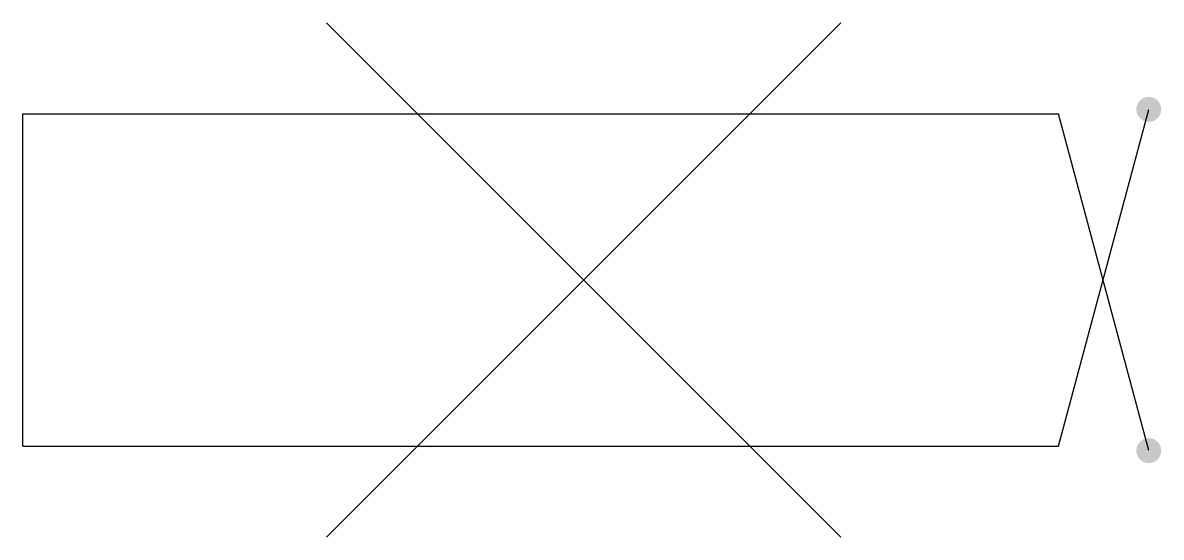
# Model space of a CAD drawing. Header units: metres. Extents: x -0.26 to 0.014, y -0.062 to 0.062.
import ezdxf

# ---------------------------------------------------------------- set-up
doc = ezdxf.new("R2010")
doc.units = ezdxf.units.M
doc.header["$MEASUREMENT"] = 0

msp = doc.modelspace()

# ---------------------------------------------------------------- hatches: boundary and pattern name
h = msp.add_hatch(color=256)
edge = h.paths.add_edge_path(flags=0)
edge.add_arc((0.011, 0.04105), 0.003, 0, 360)
h = msp.add_hatch(color=256)
edge = h.paths.add_edge_path(flags=0)
edge.add_arc((0.011, -0.04105), 0.003, 0, 360)

# ---------------------------------------------------------------- linework, layer by layer
for p, q in [((-0.18687, -0.06187), (-0.06313, 0.06187)), ((-0.06313, -0.06187), (-0.18687, 0.06187)), ((-0.26, -0.04), (-0.26, 0.04)), ((-0.26, 0.04), (-0.01072, 0.04)), ((-0.01072, -0.04), (0.011, 0.04105)), ((0.011, -0.04105), (-0.01072, 0.04)), ((-0.26, -0.04), (-0.0107, -0.04))]:
    msp.add_line(p, q)

doc.saveas('drawing.dxf')
